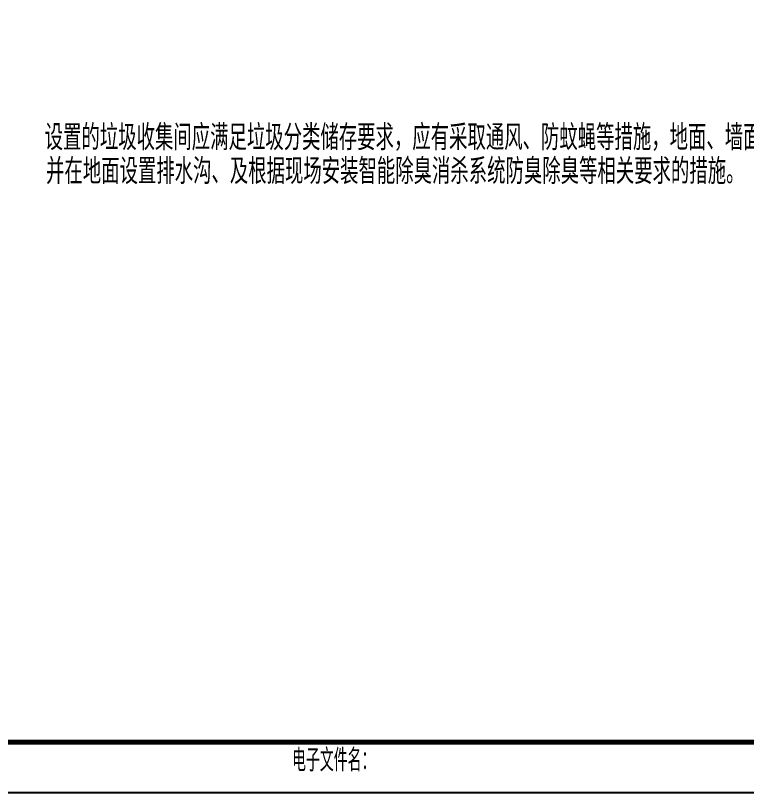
# Model space of a CAD drawing. Extents: x -1041549 to 749950, y -354245 to 17554.
# Drawn here: x -822053 to -807554, y -142205 to -126789 of the extents above; entities that cross this region are included whole.
import ezdxf

# ---------------------------------------------------------------- set-up
doc = ezdxf.new("R2010")
doc.units = 0
doc.header["$LTSCALE"] = 1000
doc.header["$MEASUREMENT"] = 0
for name, color, linetype in [('14', 1, 'Continuous'), ('PUB_TEXT', 7, 'Continuous'), ('PUB_TITLE', 4, 'Continuous')]:
    doc.layers.add(name, color=color, linetype=linetype)
doc.styles.add('_TCH_SPACE', font='SIMPLEX', dxfattribs={"height": 5, "bigfont": 'GBCBIG'})
doc.styles.add('hztxt', font='romand_pkpm', dxfattribs={"bigfont": 'gbcbig'})

# ---------------------------------------------------------------- blocks, each defined once
blk = doc.blocks.new('TUQ')
at = {"layer": '14', "style": 'hztxt', "width": 0.85}
blk.add_text('电子文件名：', height=450, rotation=359.9997, dxfattribs=at).set_placement((-24105, -584))

msp = doc.modelspace()

# ---------------------------------------------------------------- linework, layer by layer
at = {"layer": 'PUB_TITLE'}
msp.add_lwpolyline([(-850861.7, -142205.3), (-791461.7, -142205.3), (-791461.7, -100205.3), (-850861.7, -100205.3)], close=True, dxfattribs=at)
at = {"layer": 'PUB_TITLE', "const_width": 100}
msp.add_lwpolyline([(-848361.7, -141205.3), (-792461.7, -141205.3), (-792461.7, -101205.3), (-848361.7, -101205.3)], close=True, dxfattribs=at)

# ---------------------------------------------------------------- block references
at = {"layer": '14'}
msp.add_blockref('TUQ', (-792461.7, -141205.3), dxfattribs=at)

# ---------------------------------------------------------------- texts
at = {"layer": 'PUB_TEXT', "color": 2, "extrusion": (0, -0.0004848, 1), "style": '_TCH_SPACE'}
for s, p in [('设置的垃圾收集间应满足垃圾分类储存要求，应有采取通风、防蚊蝇等措施，地面、墙面应采用易清洁饰面，', (-821474.2, -129461.4, 72.4)), ('并在地面设置排水沟、及根据现场安装智能除臭消杀系统防臭除臭等相关要求的措施。', (-821447.8, -130132.4, 72.7))]:
    msp.add_text(s, height=506.383, dxfattribs=at).set_placement(p)

doc.saveas('drawing.dxf')
